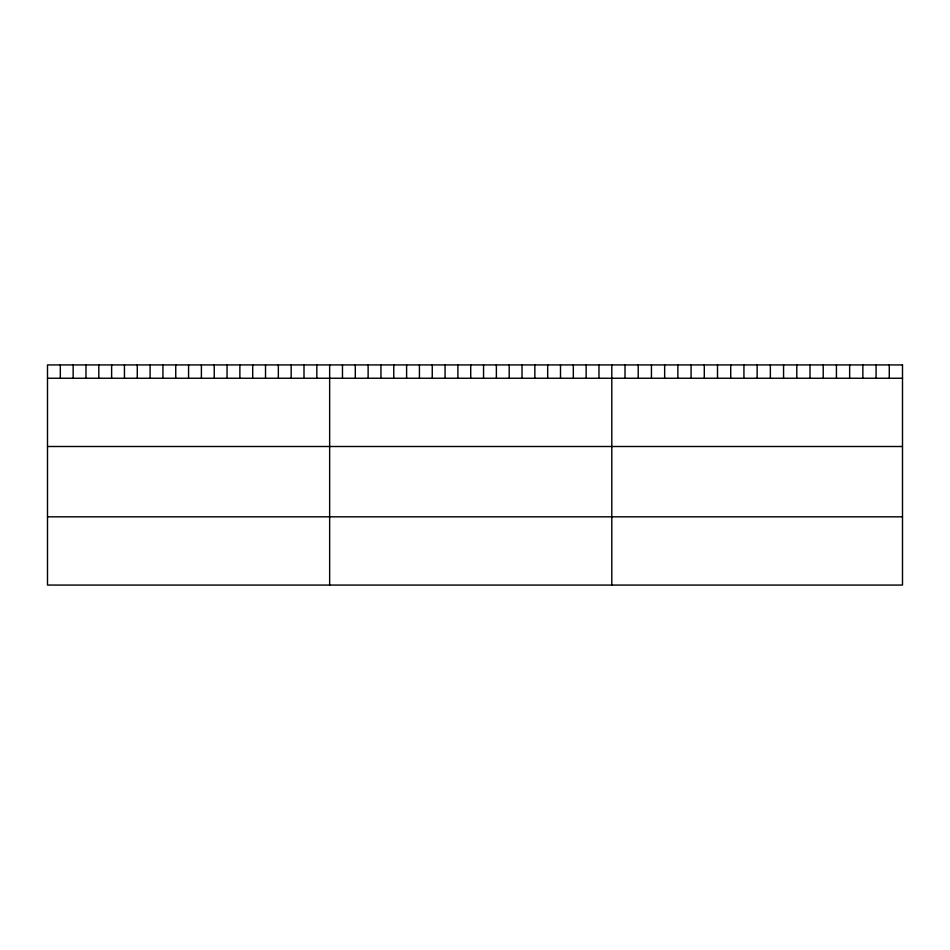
<?xml version="1.0" encoding="UTF-8"?>
<svg xmlns="http://www.w3.org/2000/svg" width="950" height="950" viewBox="0 0 950 950"><rect width="100%" height="100%" fill="white"/><g stroke="black" fill="none" stroke-linecap="round" stroke-linejoin="round"><path stroke-width="1.43" d="M47.5 378.254L902.5 378.254M47.5 446.5L902.5 446.5M47.5 516.824L902.5 516.824M889.283 364.931L889.283 378.254M876.078 364.931L876.078 378.254M862.861 364.931L862.861 378.254M849.644 364.931L849.644 378.254M836.428 364.931L836.428 378.254M823.222 364.931L823.222 378.254M810.006 364.931L810.006 378.254M796.789 364.931L796.789 378.254M783.572 364.931L783.572 378.254M770.367 364.931L770.367 378.254M757.15 364.931L757.15 378.254M743.933 364.931L743.933 378.254M730.728 364.931L730.728 378.254M717.511 364.931L717.511 378.254M704.294 364.931L704.294 378.254M691.078 364.931L691.078 378.254M677.873 364.931L677.873 378.254M664.656 364.931L664.656 378.254M651.439 364.931L651.439 378.254M638.222 364.931L638.222 378.254M625.017 364.931L625.017 378.254M611.8 364.931L611.8 585.069M598.975 364.931L598.975 378.254M586.15 364.931L586.15 378.254M573.325 364.931L573.325 378.254M560.5 364.931L560.5 378.254M547.675 364.931L547.675 378.254M534.85 364.931L534.85 378.254M522.025 364.931L522.025 378.254M509.2 364.931L509.2 378.254M496.375 364.931L496.375 378.254M483.55 364.931L483.55 378.254M470.725 364.931L470.725 378.254M457.9 364.931L457.9 378.254M445.075 364.931L445.075 378.254M432.25 364.931L432.25 378.254M419.425 364.931L419.425 378.254M406.6 364.931L406.6 378.254M393.775 364.931L393.775 378.254M380.95 364.931L380.95 378.254M368.125 364.931L368.125 378.254M355.3 364.931L355.3 378.254M342.475 364.931L342.475 378.254M329.65 364.931L329.65 585.069M316.825 364.931L316.825 378.254M304 364.931L304 378.254M291.175 364.931L291.175 378.254M278.35 364.931L278.35 378.254M265.525 364.931L265.525 378.254M252.7 364.931L252.7 378.254M239.875 364.931L239.875 378.254M227.05 364.931L227.05 378.254M214.225 364.931L214.225 378.254M201.4 364.931L201.4 378.254M188.575 364.931L188.575 378.254M175.75 364.931L175.75 378.254M162.925 364.931L162.925 378.254M150.1 364.931L150.1 378.254M137.275 364.931L137.275 378.254M124.45 364.931L124.45 378.254M111.625 364.931L111.625 378.254M98.8 364.931L98.8 378.254M85.975 364.931L85.975 378.254M73.15 364.931L73.15 378.254M60.325 364.931L60.325 378.254M902.5 364.931L47.5 364.931L47.5 585.069L902.5 585.069L902.5 364.931"/></g></svg>
